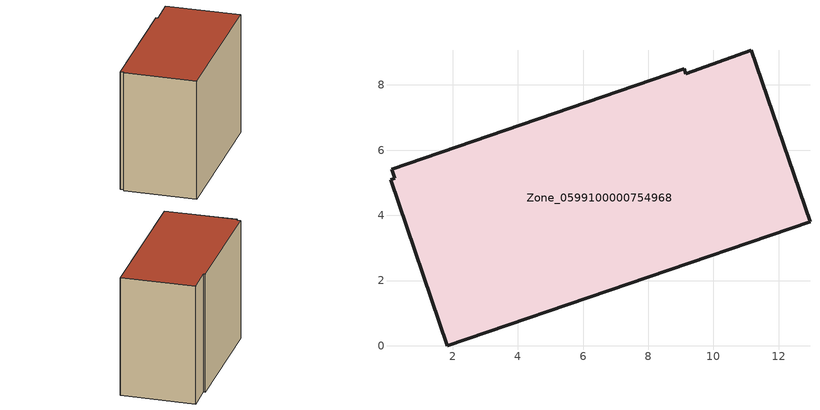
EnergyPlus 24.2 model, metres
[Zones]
Zone_0599100000754968
 floor ground (C_G): 0.22,5.14 0.13,5.41 9.11,8.49 9.15,8.34 11.16,9.06 12.96,3.81 1.83,0 0.09,5.09 z0
 wall outside (C_F): 12.96,3.81 11.16,9.06 9.15,8.34 9.11,8.49 0.13,5.41 0.22,5.14 0.09,5.09 1.83,0 12.96,3.81 z0:9.18
 roof outside (C_R): 0.22,5.14 0.09,5.09 1.83,0 12.96,3.81 11.16,9.06 9.15,8.34 9.11,8.49 0.13,5.41 z9.18
[BUILDING]
Pand.0599100000754968: North Axis=0; Terrain=City; Loads Convergence Tolerance Value=0.04; Temperature Convergence Tolerance Value=0.4; Solar Distribution=FullExterior; Maximum Number of Warmup Days=25; Minimum Number of Warmup Days=1
[Site:Location]
Rotterdam.The.Hague.AP_ZH_NLD Design_Conditions: Latitude=51.96; Longitude=4.45; Time Zone=1; Elevation=-4.5
[SITE:GROUNDTEMPERATURE:BUILDINGSURFACE]
18, 18, 18, 18, 18, 18, 18, 18, 18, 18, 18, 18
[MATERIAL] Thermal Absorptance=0.9; Solar Absorptance=0.7; Visible Absorptance=0.7
Name | Roughness | Thickness | Conductivity | Density | Specific Heat
G.TC.2006-2014 | MediumSmooth | 0.15 | 0.06 | 540 | 1210
F.TC.2006-2014 | Rough | 0.3 | 0.12 | 1920 | 840
R.TC.2006-2014 | MediumRough | 0.2 | 0.08 | 1500 | 1000
[CONSTRUCTION]
C_G: G.TC.2006-2014
C_F: F.TC.2006-2014
C_R: R.TC.2006-2014
[ZONE]
Zone_0599100000754968: Type=1; Multiplier=1; Ceiling Height=Autocalculate; Volume=Autocalculate; Floor Area=autocalculate; Part of Total Floor Area=Yes
[ZONEINFILTRATION:DESIGNFLOWRATE]
Infil_Zone_0599100000754968: Zone or ZoneList or Space or SpaceList=Zone_0599100000754968; Schedule=AlwaysOn; Design Flow Rate Calculation Method=Flow/Area; Flow Rate per Floor Area=0.0015; Constant Term Coefficient=1; Temperature Term Coefficient=0; Velocity Term Coefficient=0; Velocity Squared Term Coefficient=0
[HVACTEMPLATE:ZONE:IDEALLOADSAIRSYSTEM]
Zone_0599100000754968: Maximum Heating Supply Air Temperature=50; Minimum Cooling Supply Air Temperature=13; Maximum Heating Supply Air Humidity Ratio=0.0156; Minimum Cooling Supply Air Humidity Ratio=0.0077; Heating Limit=NoLimit; Cooling Limit=NoLimit; Dehumidification Control Type=ConstantSensibleHeatRatio; Cooling Sensible Heat Ratio=0.7; Dehumidification Setpoint=60; Humidification Control Type=None; Humidification Setpoint=30; Outdoor Air Method=None; Outdoor Air Flow Rate per Person=0.00944; Outdoor Air Flow Rate per Zone Floor Area=0; Outdoor Air Flow Rate per Zone=0; Demand Controlled Ventilation Type=None; Outdoor Air Economizer Type=NoEconomizer; Heat Recovery Type=None; Sensible Heat Recovery Effectiveness=0.7; Latent Heat Recovery Effectiveness=0.65
[ZONECONTROL:THERMOSTAT]
ThermostatControl_Zone_0599100000754968: Zone or ZoneList=Zone_0599100000754968; Control Type Schedule=DualSetpointControlType; Control 1=Thermostat_Zone_0599100000754968; Temperature Difference Between Cutout And Setpoint=0
[THERMOSTATSETPOINT:DUALSETPOINT]
Thermostat_Zone_0599100000754968: Heating Setpoint Temperature Schedule=HeatingSetpoint_Zone_0599100000754968; Cooling Setpoint Temperature Schedule=CoolingSetpoint_Zone_0599100000754968
[SCHEDULE:COMPACT]
HeatingSetpoint_Zone_0599100000754968: Through: 12/31, For: AllDays, Until: 24:00, 21
CoolingSetpoint_Zone_0599100000754968: Through: 12/31, For: AllDays, Until: 24:00, 24
DualSetpointControlType: Through: 12/31, For: AllDays, Until: 24:00, 4
AlwaysOn: Through: 12/31, For: AllDays, Until: 24:00, 1
